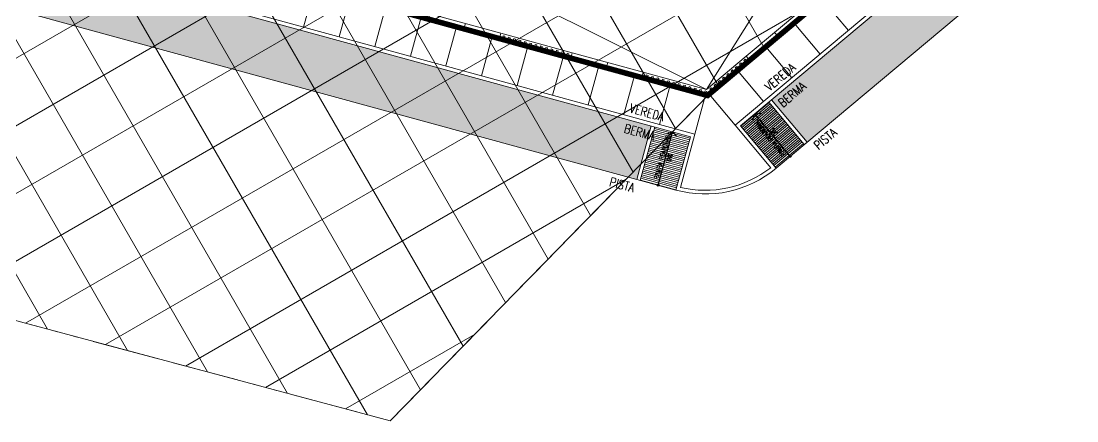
# Model space of a CAD drawing. Header units: inches. Extents: x 0 to 766, y -245 to 236.
# Drawn here: x 214.84 to 243.46, y 14.64 to 25.47 of the extents above; entities that cross this region are included whole.
import ezdxf

# ---------------------------------------------------------------- set-up
doc = ezdxf.new("R2010")
doc.units = ezdxf.units.IN
doc.header["$MEASUREMENT"] = 0
doc.linetypes.add('ACAD_ISO13W100', pattern=[36, 12, -3, 12, -3, 0, -3, 0, -3])
doc.linetypes.add('DASHED2', pattern=[0.375, 0.25, -0.125])
for name, color, linetype, lineweight in [('BARANDAS', 251, 'Continuous', 9), ('DLP_ETAPAS', 251, 'Continuous', 9), ('DLP_HATCH', 251, 'Continuous', 9), ('MURO-BAJO', 251, 'Continuous', 9), ('MUROS', 251, 'Continuous', 9), ('PROYECCION', 251, 'DASHED2', 9), ('TEXTO-INDICACIONES', 251, 'Continuous', 9), ('VEGETACION', 251, 'Continuous', 9)]:
    doc.layers.add(name, color=color, linetype=linetype, lineweight=lineweight)
doc.styles.add('ROMANS', font='romans.shx', dxfattribs={"width": 0.8})
pattern_1 = [(37.5, (0, 0), (-0.00160003, 0.048941324), [0, -0.038608, 0, -0.04318, 0, -0.041275]), (7.5, (0, 0), (0.04495233, 0.07168251), [0, -0.020828, 0, -0.034798, 0, -0.013335]), (327.5, (-0.03124, 0), (0.079099237, 0.00014372), [0, -0.0127, 0, -0.04572, 0, -0.05969]), (317.5, (-0.03124, 0), (0.076355645, 0.02229293), [0, -0.00635, 0, -0.029972, 0, -0.03429])]

# ---------------------------------------------------------------- blocks, each defined once
blk = doc.blocks.new('CERCO_TORRE-A_01_PISO-2')
at = {"layer": 'MURO-BAJO'}
h = blk.add_hatch(dxfattribs=at)
h.set_pattern_fill('_USER', color=252, scale=0.05, angle=-55.2179, pattern_type=0)
h.set_pattern_definition([(304.782, (-38.47661, -0.42578), (0.0410664, 0.0285229), [])])
h.paths.add_polyline_path([(-37.131, 0.266), (-36.56, -0.556), (-37.792, -1.411), (-38.363, -0.59)])
h = blk.add_hatch(dxfattribs=at)
h.set_pattern_fill('_USER', color=252, scale=0.05, pattern_type=0)
h.set_pattern_definition([(3e-15, (-34.32805, -2.699977), (3e-18, 0.05), [])])
h.paths.add_polyline_path([(-34.328, -1.2), (-35.328, -1.2), (-35.328, -2.7), (-34.328, -2.7)])
at = {"layer": 'VEGETACION'}
h = blk.add_hatch(dxfattribs=at)
h.set_pattern_fill('AR-SAND', color=256, scale=0.001)
h.set_pattern_definition(pattern_1)
edge = h.paths.add_edge_path()
edge.add_arc((-49.392, 17.92), 1.5, 124.7822, 214.7822)
edge.add_line((-50.624, 17.064), (-38.42, -0.508))
edge.add_line((-38.42, -0.508), (-37.188, 0.348))
edge.add_line((-37.188, 0.348), (-50.248, 19.152))
h = blk.add_hatch(dxfattribs=at)
h.set_pattern_fill('AR-SAND', color=256, scale=0.001)
h.set_pattern_definition(pattern_1)
h.paths.add_polyline_path([(3, -1.2), (-34.228, -1.2), (-34.228, -2.7), (3, -2.7)])
for p, q in [((-38.077, -1.001, 0), (-36.845, -0.145, 0)), ((-34.828, -2.7, 0), (-34.828, -1.2, 0))]:
    blk.add_line(p, q)
at = {"color": 2, "elevation": 0}
for points in [[(-37.001, -0.081), (-36.845, -0.145), (-36.84, -0.313)], [(-34.969, -1.291), (-34.828, -1.2), (-34.687, -1.291)]]:
    blk.add_lwpolyline(points, dxfattribs=at)
for centre in [(-38.077, -1.001, 0), (-34.828, -2.7, 0)]:
    blk.add_circle(centre, 0.025)
at = {"layer": 'BARANDAS', "elevation": 0}
for points in [[(-38.698, 4.802), (-38.739, 4.773), (-38.711, 4.732), (-38.67, 4.761)], [(-38.613, 4.678), (-38.654, 4.65), (-38.625, 4.609), (-38.584, 4.637)], [(-38.527, 4.555), (-38.568, 4.527), (-38.54, 4.486), (-38.498, 4.514)], [(-38.441, 4.432), (-38.483, 4.403), (-38.454, 4.362), (-38.413, 4.391)], [(-38.356, 4.309), (-38.397, 4.28), (-38.368, 4.239), (-38.327, 4.268)], [(-38.27, 4.186), (-38.311, 4.157), (-38.283, 4.116), (-38.242, 4.145)], [(-38.185, 4.062), (-38.226, 4.034), (-38.197, 3.993), (-38.156, 4.021)], [(-38.099, 3.939), (-38.14, 3.911), (-38.112, 3.87), (-38.071, 3.898)], [(-38.014, 3.816), (-38.055, 3.787), (-38.026, 3.746), (-37.985, 3.775)], [(-37.928, 3.693), (-37.969, 3.664), (-37.941, 3.623), (-37.899, 3.652)], [(-37.842, 3.57), (-37.884, 3.541), (-37.855, 3.5), (-37.814, 3.529)], [(-37.757, 3.446), (-37.798, 3.418), (-37.769, 3.377), (-37.728, 3.405)], [(-37.671, 3.323), (-37.712, 3.295), (-37.684, 3.254), (-37.643, 3.282)], [(-36.402, 1.496), (-36.443, 1.467), (-36.415, 1.426), (-36.374, 1.455)], [(-36.316, 1.373), (-36.358, 1.344), (-36.329, 1.303), (-36.288, 1.331)], [(-36.231, 1.249), (-36.272, 1.221), (-36.243, 1.18), (-36.202, 1.208)], [(-36.145, 1.126), (-36.186, 1.098), (-36.158, 1.057), (-36.117, 1.085)], [(-36.06, 1.003), (-36.101, 0.974), (-36.072, 0.933), (-36.031, 0.962)], [(-35.974, 0.88), (-36.015, 0.851), (-35.987, 0.81), (-35.946, 0.839)], [(-35.889, 0.757), (-35.93, 0.728), (-35.901, 0.687), (-35.86, 0.715)], [(-35.803, 0.633), (-35.844, 0.605), (-35.816, 0.564), (-35.775, 0.592)], [(-35.717, 0.51), (-35.759, 0.482), (-35.73, 0.441), (-35.689, 0.469)], [(-35.632, 0.387), (-35.673, 0.358), (-35.644, 0.317), (-35.603, 0.346)], [(-35.546, 0.264), (-35.587, 0.235), (-35.559, 0.194), (-35.518, 0.223)], [(-35.461, 0.141), (-35.502, 0.112), (-35.473, 0.071), (-35.432, 0.099)]]:
    blk.add_lwpolyline(points, close=True, dxfattribs=at)
at = {"layer": 'BARANDAS'}
for points in [[(-35.275, 0.1), (-35.275, 0.05), (-35.325, 0.05), (-35.325, 0.1)], [(-35.125, 0.1), (-35.125, 0.05), (-35.175, 0.05), (-35.175, 0.1)], [(-34.975, 0.1), (-34.975, 0.05), (-35.025, 0.05), (-35.025, 0.1)], [(-34.825, 0.1), (-34.825, 0.05), (-34.875, 0.05), (-34.875, 0.1)], [(-34.675, 0.1), (-34.675, 0.05), (-34.725, 0.05), (-34.725, 0.1)], [(-34.525, 0.1), (-34.525, 0.05), (-34.575, 0.05), (-34.575, 0.1)], [(-34.375, 0.1), (-34.375, 0.05), (-34.425, 0.05), (-34.425, 0.1)], [(-34.225, 0.1), (-34.225, 0.05), (-34.275, 0.05), (-34.275, 0.1)], [(-34.075, 0.1), (-34.075, 0.05), (-34.125, 0.05), (-34.125, 0.1)]]:
    blk.add_lwpolyline(points, close=True, dxfattribs=at)
at = {"layer": 'MURO-BAJO', "color": 252}
for p, q in [((-42.696, 8.454, 0), (-41.792, 9.081, 0)), ((-42.125, 7.633, 0), (-41.222, 8.26, 0)), ((-41.555, 6.811, 0), (-40.652, 7.439, 0)), ((-40.985, 5.99, 0), (-40.081, 6.617, 0)), ((-40.414, 5.169, 0), (-39.511, 5.796, 0)), ((-39.844, 4.347, 0), (-38.94, 4.975, 0)), ((-39.273, 3.526, 0), (-38.37, 4.153, 0)), ((-38.703, 2.705, 0), (-37.799, 3.332, 0)), ((-38.132, 1.883, 0), (-37.229, 2.511, 0)), ((-37.562, 1.062, 0), (-36.658, 1.689, 0)), ((-36.991, 0.241, 0), (-36.088, 0.868, 0)), ((-38.363, -0.59, 0), (-37.131, 0.266, 0)), ((-36.421, -0.581, 0), (-35.517, 0.047, 0)), ((-35.428, -1.1, 0), (-35.428, 0)), ((-34.428, -1.1, 0), (-34.428, 0)), ((-33.428, -1.1, 0), (-33.428, 0)), ((-32.428, -1.1, 0), (-32.428, 0)), ((-31.428, -1.1, 0), (-31.428, 0)), ((-34.328, -2.7, 0), (-34.328, -1.2, 0))]:
    blk.add_line(p, q, dxfattribs=at)
at = {"layer": 'MURO-BAJO', "color": 251}
for p, q in [((-38.7, 4.892, 0), (-37.559, 3.249, 0)), ((-38.823, 4.806, 0), (-37.682, 3.163, 0))]:
    blk.add_line(p, q, dxfattribs=at)
at = {"layer": 'MURO-BAJO', "color": 252, "elevation": 0}
blk.add_lwpolyline([(-50.166, 19.209), (-36.421, -0.581), (-37.651, -1.435, 0.227495), (-35.428, -2.598), (-35.428, -1.1), (3, -1.1)], format="xyb", dxfattribs=at)
at = {"layer": 'MURO-BAJO', "color": 4, "elevation": 0}
blk.add_lwpolyline([(-50.248, 19.152), (-36.56, -0.556), (-37.792, -1.411, 0.245706), (-35.328, -2.7), (-35.328, -1.2), (3, -1.2)], format="xyb", dxfattribs=at)
at = {"layer": 'MURO-BAJO', "color": 252, "elevation": 0}
for points in [[(-50.624, 17.064), (-37.792, -1.411)], [(-37.792, -1.411), (-38.42, -0.508), (-37.188, 0.348)], [(-35.328, -2.7), (-34.228, -2.7), (-34.228, -1.2)], [(-35.328, -2.7), (3, -2.7)]]:
    blk.add_lwpolyline(points, dxfattribs=at)
at = {"layer": 'MURO-BAJO', "color": 251}
blk.add_lwpolyline([(-34, 0), (-35.485, 0), (-36.541, 1.521)], dxfattribs=at)
at = {"layer": 'MURO-BAJO', "color": 251, "elevation": 0}
blk.add_lwpolyline([(-36.418, 1.606), (-35.406, 0.15), (-34, 0.15)], dxfattribs=at)
at = {"layer": 'MUROS', "color": 251}
for p, q in [((-39.394, 5.627, 0), (-39.27, 5.713, 0)), ((-37.112, 2.342, 0), (-36.988, 2.428, 0)), ((-32.998, 0.15, 0), (-32.998, 0, 0))]:
    blk.add_line(p, q, dxfattribs=at)
at = {"layer": 'MUROS', "color": 3, "elevation": 0}
for points in [[(-39.841, 6.534), (-38.7, 4.892), (-38.823, 4.806), (-39.964, 6.449)], [(-36.418, 1.606), (-37.559, 3.249), (-37.682, 3.163), (-36.541, 1.521)], [(-34, 0), (-32, 0), (-32, 0.15), (-34, 0.15)]]:
    blk.add_lwpolyline(points, close=True, dxfattribs=at)
at = {"layer": 'PROYECCION', "linetype": 'Continuous', "ltscale": 0.5}
for p, q in [((-35.406, 0.15, 0), (-39.815, 10.266)), ((-28.161, 2.5), (-35.406, 0.15, 0))]:
    blk.add_line(p, q, dxfattribs=at)
at = {"layer": 'TEXTO-INDICACIONES', "color": 2, "attachment_point": 2, "style": 'ROMANS'}
for s, insert, char_height, width, rotation in [('\\pxql;VEREDA', (-36.946, 0.779, 0), 0.24, 0.93496, 304.7822), ('\\pxql;BERMA', (-37.414, 0.454, 0), 0.24, 0.93496, 304.7822), ('\\pxql;PISTA', (-38.646, -0.402, 0), 0.24, 0.93496, 304.7822), ('\\pxqc;RAMPA PEATONAL 10%', (-37.541, -0.437, 0), 0.12, 1.25834, 34.7822), ('\\pxqc;RAMPA PEATONAL 10%', (-34.999, -1.963, 0), 0.12, 1.25834, 90)]:
    blk.add_mtext(s, dxfattribs=dict(at, insert=insert, char_height=char_height, width=width, rotation=rotation))
at = {"layer": 'TEXTO-INDICACIONES', "color": 2, "char_height": 0.24, "width": 0.93496, "attachment_point": 2, "style": 'ROMANS'}
for s, insert in [('\\pxql;VEREDA', (-33.666, -0.756, 0)), ('\\pxql;BERMA', (-33.666, -1.326, 0)), ('\\pxql;PISTA', (-33.666, -2.826, 0))]:
    blk.add_mtext(s, dxfattribs=dict(at, insert=insert))
blk = doc.blocks.new('ETAPAS_EL-ROSARIO-01')
at = {"layer": 'DLP_HATCH'}
h = blk.add_hatch(dxfattribs=at)
h.set_pattern_fill('NET', color=8, scale=0.5, angle=30)
h.set_pattern_definition([(30, (-226598.6886, -8188115.8588), (-0.79375, 1.3748153285), []), (120, (-226598.6886, -8188115.8588), (-1.3748153285, -0.79375), [])])
edge = h.paths.add_edge_path()
edge.add_line((-5.119, -39.381), (-2.145, -34.363))
edge.add_line((-2.145, -34.363), (-0.724, -35.171))
edge.add_line((-0.724, -35.171), (6.174, -23.159))
edge.add_line((6.174, -23.159), (4.372, -12.487))
edge.add_line((4.372, -12.487), (3.084, -7.413))
edge.add_line((3.084, -7.413), (0.603, -1.453))
edge.add_line((0.603, -1.453), (-26.059, -11.422))
edge.add_line((-26.059, -11.422), (-38.307, -6.003))
edge.add_line((-38.307, -6.003), (-39.011, -15.829))
edge.add_line((-39.011, -15.829), (-41.046, -27.66))
edge.add_arc((-46.96, -26.643), 6, 309.9256, 350.2403, ccw=False)
edge.add_line((-43.109, -31.244), (-48.931, -36.117))
edge.add_line((-48.931, -36.117), (-63.585, -32.11))
edge.add_line((-63.585, -32.11), (-61.272, -23.647))
edge.add_line((-61.272, -23.647), (-60.866, -17.421))
edge.add_line((-60.866, -17.421), (-71.969, -14.997))
edge.add_line((-71.969, -14.997), (-72.464, -16.807))
edge.add_line((-72.464, -16.807), (-97.988, -9.828))
edge.add_line((-97.988, -9.828), (-103.811, -36.553))
edge.add_line((-103.811, -36.553), (-110.354, -66.425))
edge.add_line((-110.354, -66.425), (-53.618, -81.618))
edge.add_line((-53.618, -81.618), (-44.925, -72.72))
edge.add_line((-44.925, -72.72), (-5.119, -39.381))
at = {"linetype": 'ACAD_ISO13W100', "ltscale": 0.15, "elevation": 0}
blk.add_lwpolyline([(-78.109, 81.277), (-88.392, 34.187), (-103.805, -36.424), (-107.367, -52.745), (-110.354, -66.425), (-53.618, -81.618), (-44.925, -72.72), (-17.925, -50.099), (-5.119, -39.381), (-2.145, -34.363), (-0.724, -35.171), (6.174, -23.159), (4.372, -12.487), (3.084, -7.413), (-20.064, 48.188), (-17.843, 53.22), (-6.512, 82.826)], dxfattribs=at)
at = {"linetype": 'ACAD_ISO13W100', "ltscale": 0.15, "const_width": 0.15, "elevation": 0}
blk.add_lwpolyline([(-17.798, -50.026), (-35.144, -29.111), (-27.549, -11.979), (0.603, -1.453), (-20.064, 48.188), (-17.843, 53.22), (-6.512, 82.826), (-7.181, 89.794), (-15.588, 100.931), (-42.713, 107.001, -1.02258), (-57.863, 119.742), (-64.526, 119.385), (-69.526, 119.321), (-71.938, 108.589), (-78.109, 81.277), (-88.392, 34.187), (-103.805, -36.424), (-97.641, -37.725), (-101.901, -57.244), (-45.01, -72.8)], format="xyb", close=True, dxfattribs=at)
at = {"ltscale": 0.15}
blk.add_lwpolyline([(-5.119, -39.381), (-2.145, -34.363), (-0.724, -35.171), (6.174, -23.159), (4.372, -12.487), (3.084, -7.413), (0.603, -1.453), (-26.059, -11.422), (-38.307, -6.003), (-39.011, -15.829), (-41.046, -27.66, -0.177743), (-43.109, -31.244), (-48.931, -36.117), (-63.585, -32.11), (-61.272, -23.647), (-60.866, -17.421), (-71.969, -14.997), (-72.464, -16.807), (-97.988, -9.828), (-103.811, -36.553), (-110.354, -66.425), (-53.618, -81.618), (-44.925, -72.72)], format="xyb", close=True, dxfattribs=at)

msp = doc.modelspace()

# ---------------------------------------------------------------- block references
at = {"color": 251, "rotation": 39.92553827807826}
msp.add_blockref('CERCO_TORRE-A_01_PISO-2', (260.665, 46.229, 0), dxfattribs=at)
at = {"layer": 'DLP_ETAPAS', "color": 251}
msp.add_blockref('ETAPAS_EL-ROSARIO-01', (278.46, 96.255, 0), dxfattribs=at)

doc.saveas('drawing.dxf')
